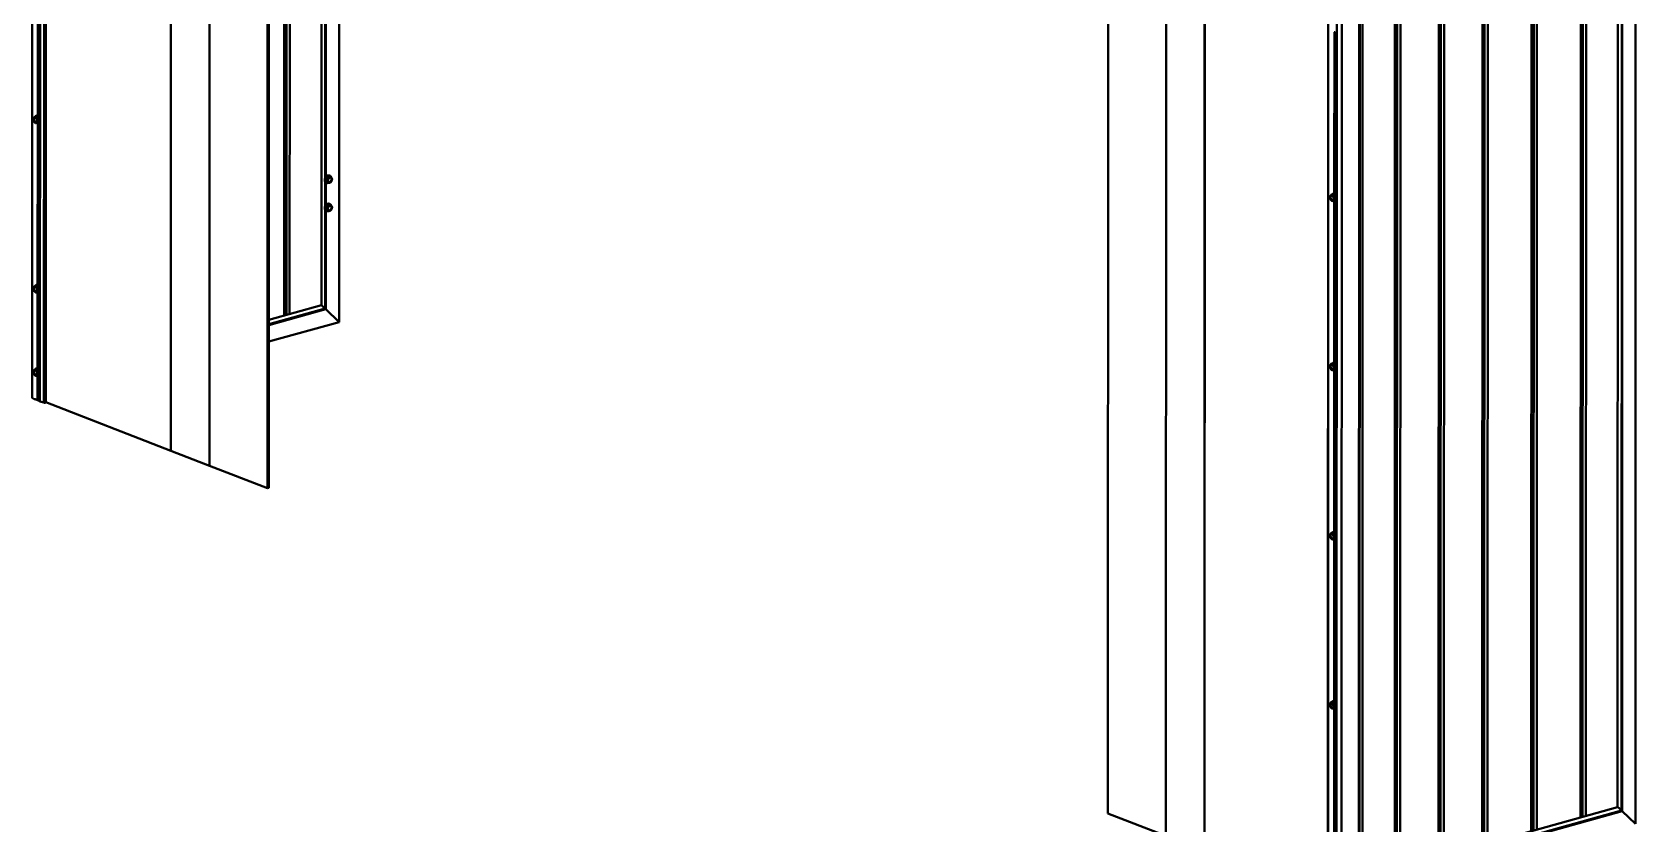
# Model space of a CAD drawing. Header units: millimetres. Extents: x 40006 to 47488, y -1353 to 3894.
# Drawn here: x 45084 to 46991, y 1008 to 1950 of the extents above; entities that cross this region are included whole.
import ezdxf

# ---------------------------------------------------------------- set-up
doc = ezdxf.new("R2010")
doc.units = ezdxf.units.MM
doc.linetypes.add('K5LT_BASIC', pattern=[0])
doc.layers.add('0 VIEW0', color=7, linetype='Continuous')

msp = doc.modelspace()

# ---------------------------------------------------------------- linework, layer by layer
at = {"layer": '0 VIEW0', "color": 5, "linetype": 'K5LT_BASIC', "lineweight": 40}
for p, q in [((45084.548, 3692.714), (45083.854, 1515.081)), ((45093.849, 3688.22), (45093.155, 1510.587)), ((45097.97, 1509.135), (45098.665, 3686.768)), ((45100.73, 3666.445), (45100.042, 1509.438)), ((46990.397, 1008.279), (46990.992, 3259.125)), ((46969.814, 3225.192), (46969.239, 1028.255)), ((46973.805, 1024.22), (46974.389, 3231.843)), ((46973.858, 1023.992), (46974.441, 3232.041)), ((46974.53, 1023.523), (46975.114, 3233.117)), ((46927.636, 1016.673), (46928.214, 3204.582)), ((46931.526, 1017.756), (46932.105, 3206.515)), ((46925.032, 1015.948), (46925.61, 3203.288)), ((46866.581, 999.675), (46867.156, 3174.249)), ((46869.185, 1000.4), (46869.76, 3175.542)), ((46873.076, 1001.483), (46873.651, 3177.475)), ((46814.625, 985.211), (46815.197, 3148.435)), ((46808.13, 983.403), (46808.702, 3145.209)), ((46810.735, 984.128), (46811.306, 3146.502)), ((46756.174, 968.938), (46756.742, 3119.395)), ((46758.778, 969.663), (46759.347, 3120.689)), ((46762.669, 970.746), (46763.237, 3122.622)), ((46624.677, 918.222), (46625.253, 3095.822)), ((46625.447, 3095.602), (46624.872, 918.002)), ((46634.897, 913.727), (46635.473, 3091.327)), ((46640.969, 912.575), (46641.545, 3090.175)), ((46704.218, 954.474), (46704.783, 3093.582)), ((46706.822, 955.199), (46707.387, 3094.876)), ((46710.712, 956.282), (46711.278, 3096.809)), ((46662.083, 3077.817), (46661.517, 936.376)), ((46662.138, 3077.659), (46661.572, 937.049)), ((46662.812, 3077.262), (46662.247, 937.482)), ((46665.715, 943.622), (46666.278, 3074.451)), ((45249.296, 2978.743), (45248.809, 1451.933)), ((45294.727, 1434.149), (45295.214, 2960.968)), ((45294.781, 1434.164), (45295.268, 2960.947)), ((45363.657, 1407.487), (45364.144, 2934.284)), ((45365.281, 1407.939), (45365.767, 2933.656)), ((45383.62, 1612.669), (45384.039, 2926.583)), ((45386.225, 1613.394), (45386.643, 2925.575)), ((45390.116, 1614.477), (45390.533, 2924.069)), ((45428.236, 2909.474), (45427.826, 1624.961)), ((45448.991, 1604.993), (45449.405, 2901.279)), ((46363.144, 1020.599), (46363.547, 2547.408)), ((46431.977, 993.91), (46432.38, 2520.763)), ((46478.305, 2502.985), (46477.901, 976.128)), ((46478.359, 2502.964), (46477.955, 976.143)), ((45432.448, 1776.542), (45432.543, 2073.324)), ((45432.501, 1776.649), (45432.596, 2073.245)), ((45433.174, 1777.705), (45433.268, 2072.564)), ((45090.522, 1850.295), (45090.583, 2042.399)), ((45090.798, 1850.188), (45090.859, 2042.367)), ((46632.41, 1949.693), (46632.359, 1757.591)), ((46632.685, 1949.66), (46632.634, 1757.484)), ((45088.881, 1850.182), (45089.422, 1850.333)), ((45089.919, 1849.675), (45087.897, 1849.112)), ((45090.316, 1841.8), (45088.294, 1841.238)), ((45092.307, 1847.072), (45089.919, 1849.675)), ((45092.307, 1847.072), (45090.285, 1846.509)), ((45090.316, 1841.8), (45092.506, 1843.135)), ((45090.458, 1649.159), (45090.519, 1841.263)), ((45092.506, 1843.135), (45090.484, 1842.572)), ((45090.734, 1649.052), (45090.795, 1841.231)), ((45091.354, 1841.293), (45091.895, 1841.443)), ((45092.506, 1843.135), (45092.307, 1847.072)), ((45434.249, 1777.628), (45432.685, 1773.841)), ((45432.685, 1773.841), (45434.4, 1773.177)), ((45432.685, 1773.841), (45434.247, 1770.924)), ((45437.374, 1778.498), (45434.249, 1777.628)), ((45434.249, 1777.628), (45435.964, 1776.964)), ((45437.476, 1779.013), (45437.017, 1779.191)), ((45437.374, 1778.498), (45439.089, 1777.833)), ((45432.438, 1743.019), (45432.447, 1771.619)), ((45432.49, 1743.127), (45432.499, 1771.541)), ((45433.163, 1744.182), (45433.171, 1770.86)), ((45434.144, 1770.408), (45433.685, 1770.586)), ((45434.247, 1770.924), (45435.962, 1770.259)), ((46630.483, 1756.823), (46628.461, 1756.26)), ((46633.129, 1756.05), (46630.483, 1756.823)), ((46630.717, 1757.478), (46631.258, 1757.629)), ((46633.129, 1756.05), (46631.107, 1755.488)), ((46634.6, 1752.261), (46633.129, 1756.05)), ((45432.399, 1620.936), (45432.436, 1738.097)), ((45432.451, 1620.707), (45432.489, 1738.019)), ((45434.238, 1744.106), (45432.674, 1740.319)), ((45432.674, 1740.319), (45434.39, 1739.654)), ((45432.674, 1740.319), (45434.236, 1737.401)), ((45433.123, 1620.239), (45433.161, 1737.338)), ((45434.133, 1736.886), (45433.674, 1737.064)), ((45434.236, 1737.401), (45435.951, 1736.737)), ((45437.363, 1744.975), (45434.238, 1744.106)), ((45434.238, 1744.106), (45435.953, 1743.441)), ((45437.466, 1745.49), (45437.007, 1745.668)), ((45437.363, 1744.975), (45439.078, 1744.311)), ((46633.426, 1749.245), (46631.404, 1748.682)), ((46632.357, 1748.56), (46632.306, 1556.458)), ((46634.6, 1752.261), (46632.578, 1751.698)), ((46632.632, 1748.527), (46632.581, 1556.351)), ((46633.192, 1748.589), (46633.733, 1748.74)), ((46633.426, 1749.245), (46634.6, 1752.261)), ((45089.855, 1648.539), (45087.833, 1647.976)), ((45090.252, 1640.664), (45088.229, 1640.101)), ((45088.816, 1649.046), (45089.358, 1649.197)), ((45092.243, 1645.936), (45089.855, 1648.539)), ((45092.243, 1645.936), (45090.221, 1645.373)), ((45090.252, 1640.664), (45092.442, 1641.999)), ((45092.442, 1641.999), (45090.42, 1641.436)), ((45091.29, 1640.156), (45091.831, 1640.307)), ((45092.442, 1641.999), (45092.243, 1645.936)), ((45090.426, 1549.931), (45090.455, 1640.127)), ((45090.702, 1549.825), (45090.731, 1640.095)), ((45427.833, 1624.971), (45365.344, 1607.584)), ((45430.087, 1623.155), (45432.397, 1620.935)), ((45432.399, 1620.936), (45430.088, 1623.155)), ((45365.336, 1581.717), (45448.988, 1604.992)), ((45365.342, 1602.035), (45432.45, 1620.707)), ((45365.342, 1601.378), (45433.124, 1620.237)), ((45365.343, 1602.278), (45432.397, 1620.935)), ((45432.397, 1620.935), (45432.45, 1620.707)), ((45432.451, 1620.707), (45432.399, 1620.936)), ((45432.45, 1620.707), (45433.124, 1620.237)), ((45433.123, 1620.239), (45432.451, 1620.707)), ((45448.991, 1604.993), (45433.123, 1620.239)), ((45433.124, 1620.237), (45448.988, 1604.994)), ((45448.988, 1604.994), (45448.988, 1604.992)), ((45089.823, 1549.311), (45087.801, 1548.749)), ((45088.785, 1549.819), (45089.326, 1549.97)), ((45092.212, 1546.709), (45089.823, 1549.311)), ((45092.212, 1546.709), (45090.19, 1546.146)), ((45092.41, 1542.771), (45092.212, 1546.709)), ((46630.43, 1555.69), (46628.408, 1555.127)), ((46633.076, 1554.917), (46630.43, 1555.69)), ((46630.664, 1556.345), (46631.205, 1556.496)), ((46633.076, 1554.917), (46631.054, 1554.354)), ((46633.373, 1548.111), (46631.351, 1547.549)), ((46632.303, 1547.427), (46632.253, 1355.325)), ((46634.547, 1551.128), (46632.525, 1550.565)), ((46632.579, 1547.394), (46632.528, 1355.218)), ((46634.547, 1551.128), (46633.076, 1554.917)), ((46633.139, 1547.456), (46633.68, 1547.607)), ((46633.373, 1548.111), (46634.547, 1551.128)), ((45090.22, 1541.437), (45088.198, 1540.874)), ((45090.22, 1541.437), (45092.41, 1542.771)), ((45092.41, 1542.771), (45090.388, 1542.209)), ((45090.414, 1512.055), (45090.424, 1540.9)), ((45090.69, 1511.949), (45090.699, 1540.868)), ((45091.258, 1540.929), (45091.799, 1541.08)), ((45083.886, 1515.033), (45086.5, 1513.148)), ((45086.94, 1513.086), (45087.475, 1513.148)), ((45087.631, 1513.134), (45090.414, 1512.055)), ((45090.414, 1512.055), (45090.69, 1512.048)), ((45090.69, 1511.949), (45093.155, 1510.994)), ((45093.275, 1510.5), (45097.97, 1509.135)), ((45100.042, 1509.587), (45248.81, 1451.969)), ((45248.809, 1451.933), (45294.727, 1434.149)), ((45294.781, 1434.164), (45294.727, 1434.149)), ((45294.781, 1434.164), (45363.657, 1407.487)), ((45365.281, 1407.939), (45363.657, 1407.487)), ((46630.377, 1354.557), (46628.355, 1353.994)), ((46633.022, 1353.784), (46630.377, 1354.557)), ((46630.611, 1355.212), (46631.152, 1355.363)), ((46633.022, 1353.784), (46631.001, 1353.221)), ((46633.319, 1346.978), (46631.298, 1346.416)), ((46632.25, 1346.294), (46632.199, 1154.192)), ((46634.494, 1349.995), (46632.472, 1349.432)), ((46632.526, 1346.261), (46632.475, 1154.085)), ((46634.494, 1349.995), (46633.022, 1353.784)), ((46633.085, 1346.323), (46633.627, 1346.474)), ((46633.319, 1346.978), (46634.494, 1349.995)), ((46630.323, 1153.424), (46628.302, 1152.861)), ((46632.969, 1152.651), (46630.323, 1153.424)), ((46630.557, 1154.079), (46631.099, 1154.23)), ((46632.969, 1152.651), (46630.947, 1152.088)), ((46633.266, 1145.845), (46631.244, 1145.283)), ((46632.197, 1145.161), (46632.146, 953.059)), ((46634.441, 1148.862), (46632.419, 1148.299)), ((46632.473, 1145.128), (46632.422, 952.952)), ((46634.441, 1148.862), (46632.969, 1152.651)), ((46633.032, 1145.19), (46633.573, 1145.341)), ((46633.266, 1145.845), (46634.441, 1148.862)), ((46431.977, 993.946), (46363.144, 1020.599)), ((46661.518, 936.38), (46974.53, 1023.521)), ((46661.584, 937.056), (46973.856, 1023.991)), ((46662.246, 937.483), (46973.804, 1024.219)), ((46969.239, 1028.255), (46665.715, 943.755)), ((46971.493, 1026.439), (46973.804, 1024.219)), ((46973.805, 1024.22), (46971.495, 1026.439)), ((46973.804, 1024.219), (46973.856, 1023.991)), ((46973.858, 1023.992), (46973.805, 1024.22)), ((46973.856, 1023.991), (46974.53, 1023.521)), ((46974.53, 1023.523), (46973.858, 1023.992)), ((46990.397, 1008.279), (46974.53, 1023.523)), ((46974.53, 1023.521), (46990.394, 1008.28)), ((46990.394, 1008.28), (46990.394, 1008.278)), ((46990.394, 1008.28), (46990.397, 1008.279))]:
    msp.add_line(p, q, dxfattribs=at)
for centre, major_axis, ratio, start_param, end_param in [((46632.007, 1954.167), (1.237, -4.445), 0.61119471, 5.92047992, 6.28318531), ((45090.117, 1845.737), (1.237, -4.445), 0.61111947, 3.14159265, 3.75871392), ((45090.117, 1845.737), (1.237, -4.445), 0.61111947, 0, 3.14159265), ((45090.659, 1845.888), (1.237, -4.445), 0.61111947, 1.65435002, 3.14159265), ((45087.682, 1845.06), (-0.809, 2.906), 0.61111947, 0.69488476, 3.34997174), ((45087.952, 1845.135), (-0.783, 2.815), 0.61111947, 0.69488476, 3.27354664), ((45087.682, 1845.06), (-0.809, 2.906), 0.61111947, 6.07480622, 6.97807007), ((45087.952, 1845.135), (-0.783, 2.815), 0.61111947, 6.15123132, 6.97807007), ((45087.682, 1845.06), (-0.809, 2.906), 0.61111947, 3.34997174, 6.07480622), ((45090.117, 1845.737), (1.237, -4.445), 0.61111947, 5.69811542, 6.28318531), ((45090.659, 1845.888), (1.237, -4.445), 0.61111947, 0, 0.63182798), ((45435.351, 1774.889), (-1.666, -4.302), 0.72023589, 3.14159265, 6.28318531), ((45435.81, 1774.711), (-1.666, -4.302), 0.72023589, 3.14159265, 6.28318531), ((45437.876, 1773.91), (-1.09, -2.813), 0.72023589, 3.42349899, 5.20538418), ((45437.647, 1773.999), (-1.055, -2.724), 0.72023589, 6.05705115, 9.65091213), ((45437.876, 1773.91), (-1.09, -2.813), 0.72023589, 6.00127897, 9.7066843), ((45435.81, 1774.711), (-1.666, -4.302), 0.72023589, 2.66337218, 3.14159265), ((45435.81, 1774.711), (-1.666, -4.302), 0.72023589, 0, 0.47822047), ((45437.876, 1773.91), (-1.09, -2.813), 0.72023589, 5.20538418, 6.00127897), ((46629.519, 1752.356), (0.809, -2.906), 0.61119471, 2.93317201, 4.34968359), ((46629.789, 1752.431), (0.784, -2.815), 0.61119471, 3.00958139, 4.34968359), ((46629.519, 1752.356), (0.809, -2.906), 0.61119471, 0.20842065, 2.93317201), ((46631.954, 1753.034), (1.237, -4.445), 0.61119471, 3.14159265, 3.64330718), ((46631.954, 1753.034), (1.237, -4.445), 0.61119471, 0, 3.14159265), ((46632.496, 1753.184), (1.237, -4.445), 0.61119471, 1.64058907, 3.14159265), ((45435.34, 1741.366), (-1.666, -4.302), 0.72023589, 3.14159265, 6.28318531), ((45435.799, 1741.188), (-1.666, -4.302), 0.72023589, 3.14159265, 6.28318531), ((45435.799, 1741.188), (-1.666, -4.302), 0.72023589, 0, 0.47822047), ((45437.866, 1740.388), (-1.09, -2.813), 0.72023589, 3.42349899, 5.20538418), ((45437.866, 1740.388), (-1.09, -2.813), 0.72023589, 5.20538418, 6.00127897), ((45437.636, 1740.477), (-1.055, -2.724), 0.72023589, 6.05705115, 9.65091213), ((45437.866, 1740.388), (-1.09, -2.813), 0.72023589, 6.00127897, 9.7066843), ((45435.799, 1741.188), (-1.666, -4.302), 0.72023589, 2.66337218, 3.14159265), ((46629.519, 1752.356), (0.809, -2.906), 0.61119471, 4.34968359, 6.49160595), ((46629.789, 1752.431), (0.784, -2.815), 0.61119471, 4.34968359, 6.41519657), ((46631.954, 1753.034), (1.237, -4.445), 0.61119471, 5.78147078, 5.92047992), ((46631.954, 1753.034), (1.237, -4.445), 0.61119471, 5.92047992, 6.28318531), ((46632.496, 1753.184), (1.237, -4.445), 0.61119471, 0, 0.64540721), ((45087.617, 1643.924), (-0.809, 2.906), 0.61111947, 0.69488476, 3.34997174), ((45087.888, 1643.999), (-0.783, 2.815), 0.61111947, 0.69488476, 3.27354664), ((45087.617, 1643.924), (-0.809, 2.906), 0.61111947, 6.07480622, 6.97807007), ((45087.888, 1643.999), (-0.783, 2.815), 0.61111947, 6.15123132, 6.97807007), ((45087.617, 1643.924), (-0.809, 2.906), 0.61111947, 3.34997174, 6.07480622), ((45090.053, 1644.601), (1.237, -4.445), 0.61111947, 3.14159265, 3.75871392), ((45090.053, 1644.601), (1.237, -4.445), 0.61111947, 0, 3.14159265), ((45090.594, 1644.752), (1.237, -4.445), 0.61111947, 1.65435002, 3.14159265), ((45090.053, 1644.601), (1.237, -4.445), 0.61111947, 5.69811542, 6.28318531), ((45090.594, 1644.752), (1.237, -4.445), 0.61111947, 0, 0.63182798), ((45428.038, 1624.807), (0.211, -0.16), 0.18282999, 1.63467969, 3.00360908), ((45428.039, 1624.807), (-0.211, 0.16), 0.1828036, 4.77629857, 6.16085291), ((45427.791, 1624.044), (3.515, -2.671), 0.18282999, 1.00510542, 1.63467969), ((45427.792, 1624.044), (-3.514, 2.671), 0.1828036, 4.1467243, 4.77629857), ((45087.586, 1544.696), (-0.809, 2.906), 0.61111947, 0.69488476, 3.34997174), ((45087.856, 1544.772), (-0.783, 2.815), 0.61111947, 0.69488476, 3.27354664), ((45087.586, 1544.696), (-0.809, 2.906), 0.61111947, 6.07480622, 6.97807007), ((45087.856, 1544.772), (-0.783, 2.815), 0.61111947, 6.15123132, 6.97807007), ((45087.586, 1544.696), (-0.809, 2.906), 0.61111947, 3.34997174, 6.07480622), ((45090.022, 1545.374), (1.237, -4.445), 0.61111947, 3.14159265, 3.75871392), ((45090.022, 1545.374), (1.237, -4.445), 0.61111947, 0, 3.14159265), ((45090.563, 1545.525), (1.237, -4.445), 0.61111947, 1.65435002, 3.14159265), ((46629.466, 1551.223), (0.809, -2.906), 0.61119471, 2.93317201, 4.34968359), ((46629.466, 1551.223), (0.809, -2.906), 0.61119471, 4.34968359, 6.49160595), ((46629.736, 1551.298), (0.784, -2.815), 0.61119471, 3.00958139, 4.34968359), ((46629.736, 1551.298), (0.784, -2.815), 0.61119471, 4.34968359, 6.41519657), ((46629.466, 1551.223), (0.809, -2.906), 0.61119471, 0.20842065, 2.93317201), ((46631.901, 1551.901), (1.237, -4.445), 0.61119471, 3.14159265, 3.64330718), ((46631.901, 1551.901), (1.237, -4.445), 0.61119471, 0, 3.14159265), ((46632.442, 1552.051), (1.237, -4.445), 0.61119471, 1.64058907, 3.14159265), ((46631.901, 1551.901), (1.237, -4.445), 0.61119471, 5.78147078, 5.92047992), ((46631.901, 1551.901), (1.237, -4.445), 0.61119471, 5.92047992, 6.28318531), ((46632.442, 1552.051), (1.237, -4.445), 0.61119471, 0, 0.64540721), ((45090.022, 1545.374), (1.237, -4.445), 0.61111947, 5.69811542, 6.28318531), ((45090.563, 1545.525), (1.237, -4.445), 0.61111947, 0, 0.63182798), ((45084.209, 1515.081), (0.355, 0), 0.32831884, 3.14159265, 3.56915517), ((45086.823, 1513.196), (0.355, 0), 0.32831884, 3.56915517, 5.04883718), ((45087.522, 1513.104), (0.142, 0), 0.32831884, 0.70362204, 1.90724453), ((45093.51, 1510.587), (0.355, 0), 0.32831884, 3.14159265, 3.98827403), ((45098.8, 1509.438), (1.242, 0), 0.32831884, 3.98094474, 6.28318531), ((46631.848, 1350.768), (1.237, -4.445), 0.61119471, 3.14159265, 3.64330718), ((46631.848, 1350.768), (1.237, -4.445), 0.61119471, 0, 3.14159265), ((46632.389, 1350.918), (1.237, -4.445), 0.61119471, 1.64058907, 3.14159265), ((46629.413, 1350.09), (0.809, -2.906), 0.61119471, 2.93317201, 4.34968359), ((46629.413, 1350.09), (0.809, -2.906), 0.61119471, 4.34968359, 6.49160595), ((46629.683, 1350.165), (0.784, -2.815), 0.61119471, 3.00958139, 4.34968359), ((46629.683, 1350.165), (0.784, -2.815), 0.61119471, 4.34968359, 6.41519657), ((46629.413, 1350.09), (0.809, -2.906), 0.61119471, 0.20842065, 2.93317201), ((46631.848, 1350.768), (1.237, -4.445), 0.61119471, 5.78147078, 5.92047992), ((46631.848, 1350.768), (1.237, -4.445), 0.61119471, 5.92047992, 6.28318531), ((46632.389, 1350.918), (1.237, -4.445), 0.61119471, 0, 0.64540721), ((46629.359, 1148.957), (0.809, -2.906), 0.61119471, 2.93317201, 4.34968359), ((46629.359, 1148.957), (0.809, -2.906), 0.61119471, 4.34968359, 6.49160595), ((46629.63, 1149.032), (0.784, -2.815), 0.61119471, 3.00958139, 4.34968359), ((46629.63, 1149.032), (0.784, -2.815), 0.61119471, 4.34968359, 6.41519657), ((46629.359, 1148.957), (0.809, -2.906), 0.61119471, 0.20842065, 2.93317201), ((46631.795, 1149.635), (1.237, -4.445), 0.61119471, 3.14159265, 3.64330718), ((46631.795, 1149.635), (1.237, -4.445), 0.61119471, 0, 3.14159265), ((46632.336, 1149.785), (1.237, -4.445), 0.61119471, 1.64058907, 3.14159265), ((46631.795, 1149.635), (1.237, -4.445), 0.61119471, 5.78147078, 5.92047992), ((46631.795, 1149.635), (1.237, -4.445), 0.61119471, 5.92047992, 6.28318531), ((46632.336, 1149.785), (1.237, -4.445), 0.61119471, 0, 0.64540721), ((46969.444, 1028.091), (0.211, -0.16), 0.18286564, 1.63457557, 3.00359582), ((46969.446, 1028.091), (-0.211, 0.16), 0.18283925, 4.77619444, 6.16083761), ((46969.197, 1027.328), (3.515, -2.67), 0.18286564, 1.0050013, 1.63457557), ((46969.199, 1027.328), (-3.515, 2.671), 0.18283925, 4.14662017, 4.77619444)]:
    msp.add_ellipse(centre, major_axis=major_axis, ratio=ratio, start_param=start_param, end_param=end_param, dxfattribs=at)
for centre, major_axis, ratio in [((45087.682, 1845.06), (-0.847, 3.043), 0.61111947), ((45437.876, 1773.91), (-1.141, -2.945), 0.72023589), ((46629.519, 1752.356), (0.847, -3.043), 0.61119471), ((45437.866, 1740.388), (-1.141, -2.945), 0.72023589), ((45087.617, 1643.924), (-0.847, 3.043), 0.61111947), ((45087.586, 1544.696), (-0.847, 3.043), 0.61111947), ((46629.466, 1551.223), (0.847, -3.043), 0.61119471), ((46629.413, 1350.09), (0.847, -3.043), 0.61119471), ((46629.359, 1148.957), (0.847, -3.043), 0.61119471)]:
    msp.add_ellipse(centre, major_axis=major_axis, ratio=ratio, dxfattribs=at)
for points, knots in [([(45085.707, 1847.778), (45085.658, 1847.49), (45085.599, 1847.055), (45085.56, 1846.5), (45085.552, 1846.136), (45085.559, 1845.822), (45085.577, 1845.513), (45085.612, 1845.174), (45085.667, 1844.814), (45085.76, 1844.36), (45085.845, 1844.042), (45085.905, 1843.84)], [0, 0, 0, 0, 2.53607884, 3.81529516, 4.89064427, 5.76095641, 6.62443005, 7.6739355, 8.86863441, 9.98165661, 12, 12, 12, 12]), ([(45085.707, 1847.778), (45085.795, 1847.852), (45085.944, 1847.969), (45086.177, 1848.133), (45086.35, 1848.247), (45086.514, 1848.35), (45086.688, 1848.455), (45086.898, 1848.577), (45087.14, 1848.713), (45087.472, 1848.892), (45087.728, 1849.025), (45087.897, 1849.112)], [0, 0, 0, 0, 2.53607884, 3.81529516, 4.89064427, 5.76095641, 6.62443005, 7.6739355, 8.86863441, 9.98165661, 12, 12, 12, 12]), ([(45085.905, 1843.84), (45085.962, 1843.73), (45086.08, 1843.516), (45086.286, 1843.189), (45086.511, 1842.876), (45086.743, 1842.595), (45086.958, 1842.362), (45087.159, 1842.162), (45087.364, 1841.971), (45087.58, 1841.785), (45087.885, 1841.537), (45088.128, 1841.356), (45088.294, 1841.238)], [0, 0, 0, 0, 1.54981802, 2.99222229, 4.61029524, 6.00839132, 7.0596962, 8.05821369, 9.01578466, 9.98519652, 10.97829014, 13, 13, 13, 13]), ([(45090.285, 1846.509), (45090.158, 1846.6), (45089.916, 1846.779), (45089.559, 1847.064), (45089.235, 1847.35), (45088.962, 1847.62), (45088.748, 1847.853), (45088.575, 1848.061), (45088.418, 1848.265), (45088.274, 1848.471), (45088.093, 1848.753), (45087.972, 1848.968), (45087.897, 1849.112)], [0, 0, 0, 0, 1.54981802, 2.99222229, 4.61029524, 6.00839132, 7.0596962, 8.05821369, 9.01578466, 9.98519652, 10.97829014, 13, 13, 13, 13]), ([(45088.294, 1841.238), (45088.343, 1841.279), (45088.446, 1841.363), (45088.629, 1841.499), (45088.831, 1841.639), (45089.042, 1841.774), (45089.239, 1841.894), (45089.424, 1842.002), (45089.615, 1842.11), (45089.815, 1842.22), (45090.1, 1842.373), (45090.328, 1842.492), (45090.484, 1842.572)], [0, 0, 0, 0, 1.54981802, 2.99222229, 4.61029524, 6.00839132, 7.0596962, 8.05821369, 9.01578466, 9.98519652, 10.97829014, 13, 13, 13, 13]), ([(45090.484, 1842.572), (45090.466, 1842.631), (45090.41, 1842.825), (45090.335, 1843.119), (45090.26, 1843.475), (45090.205, 1843.805), (45090.165, 1844.138), (45090.141, 1844.459), (45090.131, 1844.8), (45090.137, 1845.198), (45090.167, 1845.636), (45090.218, 1846.081), (45090.262, 1846.369), (45090.285, 1846.509)], [0, 0, 0, 0, 0.68973552, 2.24921995, 3.3618836, 4.65909116, 5.86838778, 6.92781956, 8.05631344, 9.43868856, 11.04297005, 12.55345989, 14, 14, 14, 14]), ([(45434.4, 1773.177), (45434.56, 1773.416), (45434.792, 1773.787), (45435.061, 1774.282), (45435.225, 1774.616), (45435.357, 1774.913), (45435.477, 1775.211), (45435.599, 1775.549), (45435.715, 1775.916), (45435.844, 1776.394), (45435.92, 1776.741), (45435.964, 1776.964)], [0, 0, 0, 0, 2.53607884, 3.81529516, 4.89064427, 5.76095641, 6.62443005, 7.6739355, 8.86863441, 9.98165661, 12, 12, 12, 12]), ([(45439.089, 1777.833), (45438.998, 1777.788), (45438.815, 1777.702), (45438.511, 1777.575), (45438.194, 1777.459), (45437.881, 1777.36), (45437.6, 1777.282), (45437.344, 1777.219), (45437.086, 1777.161), (45436.821, 1777.107), (45436.45, 1777.039), (45436.16, 1776.993), (45435.964, 1776.964)], [0, 0, 0, 0, 1.54981802, 2.99222229, 4.61029524, 6.00839132, 7.0596962, 8.05821369, 9.01578466, 9.98519652, 10.97829014, 13, 13, 13, 13]), ([(45439.087, 1771.129), (45439.177, 1771.264), (45439.348, 1771.529), (45439.596, 1771.95), (45439.818, 1772.369), (45440, 1772.763), (45440.14, 1773.103), (45440.251, 1773.404), (45440.349, 1773.699), (45440.436, 1773.995), (45440.543, 1774.402), (45440.61, 1774.71), (45440.651, 1774.916)], [0, 0, 0, 0, 1.54981802, 2.99222229, 4.61029524, 6.00839132, 7.0596962, 8.05821369, 9.01578466, 9.98519652, 10.97829014, 13, 13, 13, 13]), ([(45440.651, 1774.916), (45440.638, 1774.958), (45440.595, 1775.096), (45440.522, 1775.307), (45440.422, 1775.563), (45440.319, 1775.803), (45440.204, 1776.047), (45440.082, 1776.284), (45439.942, 1776.538), (45439.765, 1776.836), (45439.486, 1777.273), (45439.249, 1777.613), (45439.089, 1777.833)], [0, 0, 0, 0, 0.6404687, 2.08856138, 3.12174906, 4.32629893, 5.44921723, 6.43297531, 7.48086248, 8.76449652, 10.25418648, 13, 13, 13, 13]), ([(45434.4, 1773.177), (45434.56, 1772.956), (45434.792, 1772.624), (45435.06, 1772.205), (45435.224, 1771.932), (45435.356, 1771.698), (45435.476, 1771.47), (45435.598, 1771.22), (45435.713, 1770.958), (45435.842, 1770.63), (45435.918, 1770.402), (45435.962, 1770.259)], [0, 0, 0, 0, 2.53607884, 3.81529516, 4.89064427, 5.76095641, 6.62443005, 7.6739355, 8.86863441, 9.98165661, 12, 12, 12, 12]), ([(45435.962, 1770.259), (45436.253, 1770.302), (45436.693, 1770.375), (45437.234, 1770.488), (45437.582, 1770.573), (45437.862, 1770.651), (45438.095, 1770.724), (45438.311, 1770.798), (45438.658, 1770.928), (45438.909, 1771.041), (45439.087, 1771.129)], [0, 0, 0, 0, 2.5318804, 3.90101905, 5.08402343, 5.97358909, 6.8184885, 7.62874087, 8.44901244, 11, 11, 11, 11]), ([(46627.287, 1753.244), (46627.305, 1753.433), (46627.348, 1753.727), (46627.443, 1754.12), (46627.523, 1754.386), (46627.607, 1754.623), (46627.702, 1754.86), (46627.822, 1755.129), (46627.969, 1755.423), (46628.179, 1755.804), (46628.348, 1756.082), (46628.461, 1756.26)], [0, 0, 0, 0, 2.53607884, 3.81529516, 4.89064427, 5.76095641, 6.62443005, 7.6739355, 8.86863441, 9.98165661, 12, 12, 12, 12]), ([(46631.107, 1755.488), (46630.97, 1755.508), (46630.708, 1755.549), (46630.321, 1755.619), (46629.967, 1755.694), (46629.667, 1755.77), (46629.43, 1755.839), (46629.236, 1755.903), (46629.061, 1755.969), (46628.784, 1756.084), (46628.592, 1756.183), (46628.461, 1756.26)], [0, 0, 0, 0, 1.43060125, 2.76205135, 4.25565715, 5.54620737, 6.51664264, 7.43835109, 8.32226277, 9.21710448, 12, 12, 12, 12]), ([(46632.578, 1751.698), (46632.54, 1751.755), (46632.418, 1751.941), (46632.242, 1752.224), (46632.047, 1752.565), (46631.881, 1752.883), (46631.732, 1753.202), (46631.604, 1753.512), (46631.483, 1753.84), (46631.364, 1754.223), (46631.256, 1754.645), (46631.17, 1755.074), (46631.126, 1755.352), (46631.107, 1755.488)], [0, 0, 0, 0, 0.68973552, 2.24921995, 3.3618836, 4.65909116, 5.86838778, 6.92781956, 8.05631344, 9.43868856, 11.04297005, 12.55345989, 14, 14, 14, 14]), ([(45434.39, 1739.654), (45434.549, 1739.894), (45434.781, 1740.264), (45435.05, 1740.759), (45435.214, 1741.094), (45435.346, 1741.39), (45435.466, 1741.689), (45435.588, 1742.026), (45435.704, 1742.394), (45435.833, 1742.871), (45435.91, 1743.218), (45435.953, 1743.441)], [0, 0, 0, 0, 2.53607884, 3.81529516, 4.89064427, 5.76095641, 6.62443005, 7.6739355, 8.86863441, 9.98165661, 12, 12, 12, 12]), ([(45434.39, 1739.654), (45434.549, 1739.434), (45434.781, 1739.102), (45435.05, 1738.682), (45435.213, 1738.409), (45435.345, 1738.175), (45435.465, 1737.947), (45435.587, 1737.697), (45435.702, 1737.435), (45435.832, 1737.108), (45435.908, 1736.88), (45435.951, 1736.737)], [0, 0, 0, 0, 2.53607884, 3.81529516, 4.89064427, 5.76095641, 6.62443005, 7.6739355, 8.86863441, 9.98165661, 12, 12, 12, 12]), ([(45435.951, 1736.737), (45436.242, 1736.779), (45436.682, 1736.852), (45437.224, 1736.965), (45437.571, 1737.05), (45437.851, 1737.129), (45438.084, 1737.201), (45438.3, 1737.275), (45438.647, 1737.405), (45438.899, 1737.518), (45439.076, 1737.606)], [0, 0, 0, 0, 2.5318804, 3.90101905, 5.08402343, 5.97358909, 6.8184885, 7.62874087, 8.44901244, 11, 11, 11, 11]), ([(45439.078, 1744.311), (45438.987, 1744.266), (45438.804, 1744.18), (45438.501, 1744.052), (45438.183, 1743.936), (45437.87, 1743.837), (45437.589, 1743.76), (45437.333, 1743.696), (45437.075, 1743.638), (45436.81, 1743.584), (45436.439, 1743.516), (45436.15, 1743.47), (45435.953, 1743.441)], [0, 0, 0, 0, 1.54981802, 2.99222229, 4.61029524, 6.00839132, 7.0596962, 8.05821369, 9.01578466, 9.98519652, 10.97829014, 13, 13, 13, 13]), ([(45439.076, 1737.606), (45439.166, 1737.741), (45439.337, 1738.006), (45439.585, 1738.427), (45439.807, 1738.847), (45439.99, 1739.24), (45440.13, 1739.58), (45440.24, 1739.881), (45440.338, 1740.176), (45440.426, 1740.473), (45440.532, 1740.879), (45440.6, 1741.187), (45440.64, 1741.393)], [0, 0, 0, 0, 1.54981802, 2.99222229, 4.61029524, 6.00839132, 7.0596962, 8.05821369, 9.01578466, 9.98519652, 10.97829014, 13, 13, 13, 13]), ([(45440.64, 1741.393), (45440.627, 1741.435), (45440.584, 1741.573), (45440.511, 1741.784), (45440.412, 1742.04), (45440.309, 1742.281), (45440.193, 1742.524), (45440.072, 1742.761), (45439.931, 1743.015), (45439.755, 1743.313), (45439.475, 1743.75), (45439.238, 1744.09), (45439.078, 1744.311)], [0, 0, 0, 0, 0.6404687, 2.08856138, 3.12174906, 4.32629893, 5.44921723, 6.43297531, 7.48086248, 8.76449652, 10.25418648, 13, 13, 13, 13]), ([(46627.287, 1753.244), (46627.326, 1752.967), (46627.4, 1752.547), (46627.535, 1752.012), (46627.642, 1751.661), (46627.749, 1751.359), (46627.867, 1751.062), (46628.014, 1750.735), (46628.189, 1750.389), (46628.434, 1749.954), (46628.628, 1749.648), (46628.758, 1749.454)], [0, 0, 0, 0, 2.53607884, 3.81529516, 4.89064427, 5.76095641, 6.62443005, 7.6739355, 8.86863441, 9.98165661, 12, 12, 12, 12]), ([(46628.758, 1749.454), (46628.825, 1749.415), (46628.963, 1749.339), (46629.199, 1749.227), (46629.454, 1749.124), (46629.713, 1749.037), (46629.951, 1748.968), (46630.171, 1748.911), (46630.397, 1748.86), (46630.631, 1748.811), (46630.963, 1748.75), (46631.225, 1748.708), (46631.404, 1748.682)], [0, 0, 0, 0, 1.54981802, 2.99222229, 4.61029524, 6.00839132, 7.0596962, 8.05821369, 9.01578466, 9.98519652, 10.97829014, 13, 13, 13, 13]), ([(46631.404, 1748.682), (46631.414, 1748.789), (46631.441, 1748.999), (46631.503, 1749.333), (46631.589, 1749.666), (46631.693, 1749.979), (46631.799, 1750.25), (46631.904, 1750.49), (46632.018, 1750.725), (46632.142, 1750.962), (46632.323, 1751.287), (46632.474, 1751.533), (46632.578, 1751.698)], [0, 0, 0, 0, 1.54981802, 2.99222229, 4.61029524, 6.00839132, 7.0596962, 8.05821369, 9.01578466, 9.98519652, 10.97829014, 13, 13, 13, 13]), ([(45085.642, 1646.641), (45085.594, 1646.354), (45085.535, 1645.919), (45085.496, 1645.364), (45085.488, 1645), (45085.494, 1644.686), (45085.513, 1644.377), (45085.548, 1644.038), (45085.603, 1643.678), (45085.696, 1643.224), (45085.781, 1642.906), (45085.841, 1642.704)], [0, 0, 0, 0, 2.53607884, 3.81529516, 4.89064427, 5.76095641, 6.62443005, 7.6739355, 8.86863441, 9.98165661, 12, 12, 12, 12]), ([(45085.642, 1646.641), (45085.731, 1646.716), (45085.88, 1646.833), (45086.113, 1646.997), (45086.286, 1647.111), (45086.45, 1647.214), (45086.624, 1647.319), (45086.834, 1647.441), (45087.076, 1647.577), (45087.408, 1647.756), (45087.664, 1647.889), (45087.833, 1647.976)], [0, 0, 0, 0, 2.53607884, 3.81529516, 4.89064427, 5.76095641, 6.62443005, 7.6739355, 8.86863441, 9.98165661, 12, 12, 12, 12]), ([(45085.841, 1642.704), (45085.898, 1642.594), (45086.016, 1642.38), (45086.222, 1642.053), (45086.447, 1641.74), (45086.679, 1641.459), (45086.894, 1641.225), (45087.094, 1641.026), (45087.3, 1640.835), (45087.515, 1640.649), (45087.821, 1640.401), (45088.063, 1640.22), (45088.229, 1640.101)], [0, 0, 0, 0, 1.54981802, 2.99222229, 4.61029524, 6.00839132, 7.0596962, 8.05821369, 9.01578466, 9.98519652, 10.97829014, 13, 13, 13, 13]), ([(45090.221, 1645.373), (45090.094, 1645.464), (45089.852, 1645.643), (45089.495, 1645.928), (45089.171, 1646.214), (45088.898, 1646.483), (45088.684, 1646.717), (45088.51, 1646.925), (45088.354, 1647.129), (45088.21, 1647.334), (45088.028, 1647.617), (45087.908, 1647.832), (45087.833, 1647.976)], [0, 0, 0, 0, 1.54981802, 2.99222229, 4.61029524, 6.00839132, 7.0596962, 8.05821369, 9.01578466, 9.98519652, 10.97829014, 13, 13, 13, 13]), ([(45088.229, 1640.101), (45088.279, 1640.143), (45088.382, 1640.227), (45088.564, 1640.363), (45088.767, 1640.503), (45088.978, 1640.638), (45089.175, 1640.758), (45089.36, 1640.866), (45089.551, 1640.974), (45089.751, 1641.084), (45090.036, 1641.237), (45090.264, 1641.356), (45090.42, 1641.436)], [0, 0, 0, 0, 1.54981802, 2.99222229, 4.61029524, 6.00839132, 7.0596962, 8.05821369, 9.01578466, 9.98519652, 10.97829014, 13, 13, 13, 13]), ([(45090.42, 1641.436), (45090.402, 1641.495), (45090.346, 1641.689), (45090.271, 1641.983), (45090.196, 1642.339), (45090.14, 1642.669), (45090.101, 1643.001), (45090.077, 1643.323), (45090.067, 1643.664), (45090.073, 1644.062), (45090.103, 1644.5), (45090.154, 1644.945), (45090.198, 1645.233), (45090.221, 1645.373)], [0, 0, 0, 0, 0.68973552, 2.24921995, 3.3618836, 4.65909116, 5.86838778, 6.92781956, 8.05631344, 9.43868856, 11.04297005, 12.55345989, 14, 14, 14, 14]), ([(45085.611, 1547.414), (45085.562, 1547.127), (45085.503, 1546.692), (45085.465, 1546.137), (45085.456, 1545.773), (45085.463, 1545.459), (45085.481, 1545.15), (45085.516, 1544.81), (45085.572, 1544.451), (45085.664, 1543.997), (45085.749, 1543.678), (45085.809, 1543.477)], [0, 0, 0, 0, 2.53607884, 3.81529516, 4.89064427, 5.76095641, 6.62443005, 7.6739355, 8.86863441, 9.98165661, 12, 12, 12, 12]), ([(45085.611, 1547.414), (45085.699, 1547.489), (45085.848, 1547.606), (45086.082, 1547.77), (45086.254, 1547.884), (45086.418, 1547.987), (45086.593, 1548.092), (45086.802, 1548.214), (45087.045, 1548.349), (45087.376, 1548.529), (45087.632, 1548.662), (45087.801, 1548.749)], [0, 0, 0, 0, 2.53607884, 3.81529516, 4.89064427, 5.76095641, 6.62443005, 7.6739355, 8.86863441, 9.98165661, 12, 12, 12, 12]), ([(45090.19, 1546.146), (45090.062, 1546.237), (45089.82, 1546.416), (45089.463, 1546.701), (45089.139, 1546.987), (45088.866, 1547.256), (45088.652, 1547.49), (45088.479, 1547.697), (45088.322, 1547.902), (45088.178, 1548.107), (45087.997, 1548.39), (45087.876, 1548.605), (45087.801, 1548.749)], [0, 0, 0, 0, 1.54981802, 2.99222229, 4.61029524, 6.00839132, 7.0596962, 8.05821369, 9.01578466, 9.98519652, 10.97829014, 13, 13, 13, 13]), ([(45090.388, 1542.209), (45090.37, 1542.268), (45090.314, 1542.461), (45090.239, 1542.756), (45090.164, 1543.111), (45090.109, 1543.442), (45090.069, 1543.774), (45090.046, 1544.096), (45090.035, 1544.437), (45090.041, 1544.835), (45090.071, 1545.272), (45090.122, 1545.718), (45090.166, 1546.006), (45090.19, 1546.146)], [0, 0, 0, 0, 0.68973552, 2.24921995, 3.3618836, 4.65909116, 5.86838778, 6.92781956, 8.05631344, 9.43868856, 11.04297005, 12.55345989, 14, 14, 14, 14]), ([(46627.233, 1552.111), (46627.252, 1552.3), (46627.295, 1552.594), (46627.39, 1552.987), (46627.47, 1553.253), (46627.553, 1553.49), (46627.648, 1553.727), (46627.769, 1553.996), (46627.916, 1554.29), (46628.126, 1554.671), (46628.294, 1554.949), (46628.408, 1555.127)], [0, 0, 0, 0, 2.53607884, 3.81529516, 4.89064427, 5.76095641, 6.62443005, 7.6739355, 8.86863441, 9.98165661, 12, 12, 12, 12]), ([(46627.233, 1552.111), (46627.272, 1551.833), (46627.346, 1551.414), (46627.482, 1550.879), (46627.589, 1550.528), (46627.696, 1550.226), (46627.814, 1549.929), (46627.961, 1549.602), (46628.136, 1549.256), (46628.381, 1548.821), (46628.575, 1548.515), (46628.705, 1548.321)], [0, 0, 0, 0, 2.53607884, 3.81529516, 4.89064427, 5.76095641, 6.62443005, 7.6739355, 8.86863441, 9.98165661, 12, 12, 12, 12]), ([(46631.054, 1554.354), (46630.916, 1554.375), (46630.655, 1554.416), (46630.268, 1554.486), (46629.914, 1554.561), (46629.614, 1554.637), (46629.377, 1554.706), (46629.183, 1554.77), (46629.007, 1554.836), (46628.731, 1554.951), (46628.539, 1555.05), (46628.408, 1555.127)], [0, 0, 0, 0, 1.43060125, 2.76205135, 4.25565715, 5.54620737, 6.51664264, 7.43835109, 8.32226277, 9.21710448, 12, 12, 12, 12]), ([(46628.705, 1548.321), (46628.772, 1548.282), (46628.91, 1548.206), (46629.145, 1548.094), (46629.4, 1547.991), (46629.66, 1547.904), (46629.898, 1547.835), (46630.118, 1547.778), (46630.343, 1547.726), (46630.578, 1547.678), (46630.909, 1547.617), (46631.172, 1547.575), (46631.351, 1547.549)], [0, 0, 0, 0, 1.54981802, 2.99222229, 4.61029524, 6.00839132, 7.0596962, 8.05821369, 9.01578466, 9.98519652, 10.97829014, 13, 13, 13, 13]), ([(46632.525, 1550.565), (46632.487, 1550.622), (46632.364, 1550.808), (46632.189, 1551.09), (46631.994, 1551.432), (46631.828, 1551.75), (46631.679, 1552.069), (46631.551, 1552.379), (46631.43, 1552.707), (46631.31, 1553.09), (46631.203, 1553.512), (46631.117, 1553.941), (46631.073, 1554.219), (46631.054, 1554.354)], [0, 0, 0, 0, 0.68973552, 2.24921995, 3.3618836, 4.65909116, 5.86838778, 6.92781956, 8.05631344, 9.43868856, 11.04297005, 12.55345989, 14, 14, 14, 14]), ([(46631.351, 1547.549), (46631.361, 1547.656), (46631.388, 1547.866), (46631.45, 1548.2), (46631.536, 1548.533), (46631.64, 1548.846), (46631.746, 1549.117), (46631.851, 1549.357), (46631.965, 1549.592), (46632.088, 1549.829), (46632.27, 1550.154), (46632.42, 1550.4), (46632.525, 1550.565)], [0, 0, 0, 0, 1.54981802, 2.99222229, 4.61029524, 6.00839132, 7.0596962, 8.05821369, 9.01578466, 9.98519652, 10.97829014, 13, 13, 13, 13]), ([(45085.809, 1543.477), (45085.867, 1543.367), (45085.985, 1543.153), (45086.19, 1542.826), (45086.416, 1542.513), (45086.648, 1542.232), (45086.862, 1541.998), (45087.063, 1541.798), (45087.269, 1541.608), (45087.484, 1541.422), (45087.789, 1541.174), (45088.032, 1540.993), (45088.198, 1540.874)], [0, 0, 0, 0, 1.54981802, 2.99222229, 4.61029524, 6.00839132, 7.0596962, 8.05821369, 9.01578466, 9.98519652, 10.97829014, 13, 13, 13, 13]), ([(45088.198, 1540.874), (45088.248, 1540.916), (45088.351, 1541), (45088.533, 1541.136), (45088.735, 1541.275), (45088.946, 1541.411), (45089.143, 1541.531), (45089.328, 1541.639), (45089.519, 1541.747), (45089.719, 1541.857), (45090.004, 1542.01), (45090.232, 1542.129), (45090.388, 1542.209)], [0, 0, 0, 0, 1.54981802, 2.99222229, 4.61029524, 6.00839132, 7.0596962, 8.05821369, 9.01578466, 9.98519652, 10.97829014, 13, 13, 13, 13]), ([(46627.18, 1350.978), (46627.199, 1351.167), (46627.242, 1351.461), (46627.336, 1351.854), (46627.417, 1352.12), (46627.5, 1352.357), (46627.595, 1352.594), (46627.716, 1352.863), (46627.863, 1353.157), (46628.073, 1353.538), (46628.241, 1353.816), (46628.355, 1353.994)], [0, 0, 0, 0, 2.53607884, 3.81529516, 4.89064427, 5.76095641, 6.62443005, 7.6739355, 8.86863441, 9.98165661, 12, 12, 12, 12]), ([(46627.18, 1350.978), (46627.219, 1350.7), (46627.293, 1350.281), (46627.428, 1349.746), (46627.536, 1349.395), (46627.643, 1349.093), (46627.761, 1348.796), (46627.907, 1348.469), (46628.083, 1348.123), (46628.328, 1347.687), (46628.522, 1347.382), (46628.652, 1347.188)], [0, 0, 0, 0, 2.53607884, 3.81529516, 4.89064427, 5.76095641, 6.62443005, 7.6739355, 8.86863441, 9.98165661, 12, 12, 12, 12]), ([(46631.001, 1353.221), (46630.863, 1353.242), (46630.602, 1353.283), (46630.215, 1353.352), (46629.861, 1353.428), (46629.561, 1353.504), (46629.324, 1353.573), (46629.13, 1353.637), (46628.954, 1353.703), (46628.677, 1353.818), (46628.486, 1353.917), (46628.355, 1353.994)], [0, 0, 0, 0, 1.43060125, 2.76205135, 4.25565715, 5.54620737, 6.51664264, 7.43835109, 8.32226277, 9.21710448, 12, 12, 12, 12]), ([(46628.652, 1347.188), (46628.719, 1347.149), (46628.856, 1347.073), (46629.092, 1346.961), (46629.347, 1346.858), (46629.606, 1346.771), (46629.844, 1346.702), (46630.065, 1346.645), (46630.29, 1346.593), (46630.525, 1346.545), (46630.856, 1346.484), (46631.119, 1346.442), (46631.298, 1346.416)], [0, 0, 0, 0, 1.54981802, 2.99222229, 4.61029524, 6.00839132, 7.0596962, 8.05821369, 9.01578466, 9.98519652, 10.97829014, 13, 13, 13, 13]), ([(46632.472, 1349.432), (46632.434, 1349.489), (46632.311, 1349.675), (46632.135, 1349.957), (46631.94, 1350.299), (46631.775, 1350.617), (46631.626, 1350.936), (46631.498, 1351.246), (46631.377, 1351.574), (46631.257, 1351.957), (46631.15, 1352.379), (46631.064, 1352.808), (46631.02, 1353.086), (46631.001, 1353.221)], [0, 0, 0, 0, 0.68973552, 2.24921995, 3.3618836, 4.65909116, 5.86838778, 6.92781956, 8.05631344, 9.43868856, 11.04297005, 12.55345989, 14, 14, 14, 14]), ([(46631.298, 1346.416), (46631.308, 1346.523), (46631.334, 1346.733), (46631.397, 1347.067), (46631.483, 1347.4), (46631.586, 1347.713), (46631.692, 1347.984), (46631.798, 1348.224), (46631.912, 1348.459), (46632.035, 1348.696), (46632.217, 1349.021), (46632.367, 1349.267), (46632.472, 1349.432)], [0, 0, 0, 0, 1.54981802, 2.99222229, 4.61029524, 6.00839132, 7.0596962, 8.05821369, 9.01578466, 9.98519652, 10.97829014, 13, 13, 13, 13]), ([(46627.127, 1149.845), (46627.146, 1150.034), (46627.189, 1150.328), (46627.283, 1150.721), (46627.364, 1150.987), (46627.447, 1151.224), (46627.542, 1151.461), (46627.663, 1151.73), (46627.81, 1152.024), (46628.019, 1152.405), (46628.188, 1152.683), (46628.302, 1152.861)], [0, 0, 0, 0, 2.53607884, 3.81529516, 4.89064427, 5.76095641, 6.62443005, 7.6739355, 8.86863441, 9.98165661, 12, 12, 12, 12]), ([(46627.127, 1149.845), (46627.166, 1149.567), (46627.24, 1149.148), (46627.375, 1148.613), (46627.482, 1148.262), (46627.59, 1147.96), (46627.708, 1147.663), (46627.854, 1147.336), (46628.029, 1146.99), (46628.275, 1146.554), (46628.469, 1146.248), (46628.598, 1146.055)], [0, 0, 0, 0, 2.53607884, 3.81529516, 4.89064427, 5.76095641, 6.62443005, 7.6739355, 8.86863441, 9.98165661, 12, 12, 12, 12]), ([(46630.947, 1152.088), (46630.81, 1152.109), (46630.549, 1152.15), (46630.161, 1152.219), (46629.808, 1152.295), (46629.508, 1152.371), (46629.271, 1152.44), (46629.077, 1152.504), (46628.901, 1152.57), (46628.624, 1152.685), (46628.433, 1152.784), (46628.302, 1152.861)], [0, 0, 0, 0, 1.43060125, 2.76205135, 4.25565715, 5.54620737, 6.51664264, 7.43835109, 8.32226277, 9.21710448, 12, 12, 12, 12]), ([(46628.598, 1146.055), (46628.666, 1146.016), (46628.803, 1145.94), (46629.039, 1145.828), (46629.294, 1145.725), (46629.553, 1145.638), (46629.791, 1145.569), (46630.012, 1145.512), (46630.237, 1145.46), (46630.472, 1145.412), (46630.803, 1145.351), (46631.065, 1145.309), (46631.244, 1145.283)], [0, 0, 0, 0, 1.54981802, 2.99222229, 4.61029524, 6.00839132, 7.0596962, 8.05821369, 9.01578466, 9.98519652, 10.97829014, 13, 13, 13, 13]), ([(46632.419, 1148.299), (46632.381, 1148.356), (46632.258, 1148.542), (46632.082, 1148.824), (46631.887, 1149.166), (46631.722, 1149.484), (46631.573, 1149.803), (46631.444, 1150.113), (46631.324, 1150.441), (46631.204, 1150.824), (46631.097, 1151.246), (46631.011, 1151.675), (46630.966, 1151.953), (46630.947, 1152.088)], [0, 0, 0, 0, 0.68973552, 2.24921995, 3.3618836, 4.65909116, 5.86838778, 6.92781956, 8.05631344, 9.43868856, 11.04297005, 12.55345989, 14, 14, 14, 14]), ([(46631.244, 1145.283), (46631.255, 1145.39), (46631.281, 1145.6), (46631.344, 1145.934), (46631.43, 1146.267), (46631.533, 1146.58), (46631.639, 1146.851), (46631.745, 1147.091), (46631.858, 1147.326), (46631.982, 1147.563), (46632.164, 1147.888), (46632.314, 1148.134), (46632.419, 1148.299)], [0, 0, 0, 0, 1.54981802, 2.99222229, 4.61029524, 6.00839132, 7.0596962, 8.05821369, 9.01578466, 9.98519652, 10.97829014, 13, 13, 13, 13])]:
    msp.add_open_spline(points, degree=3, knots=knots, dxfattribs=at)

doc.saveas('drawing.dxf')
